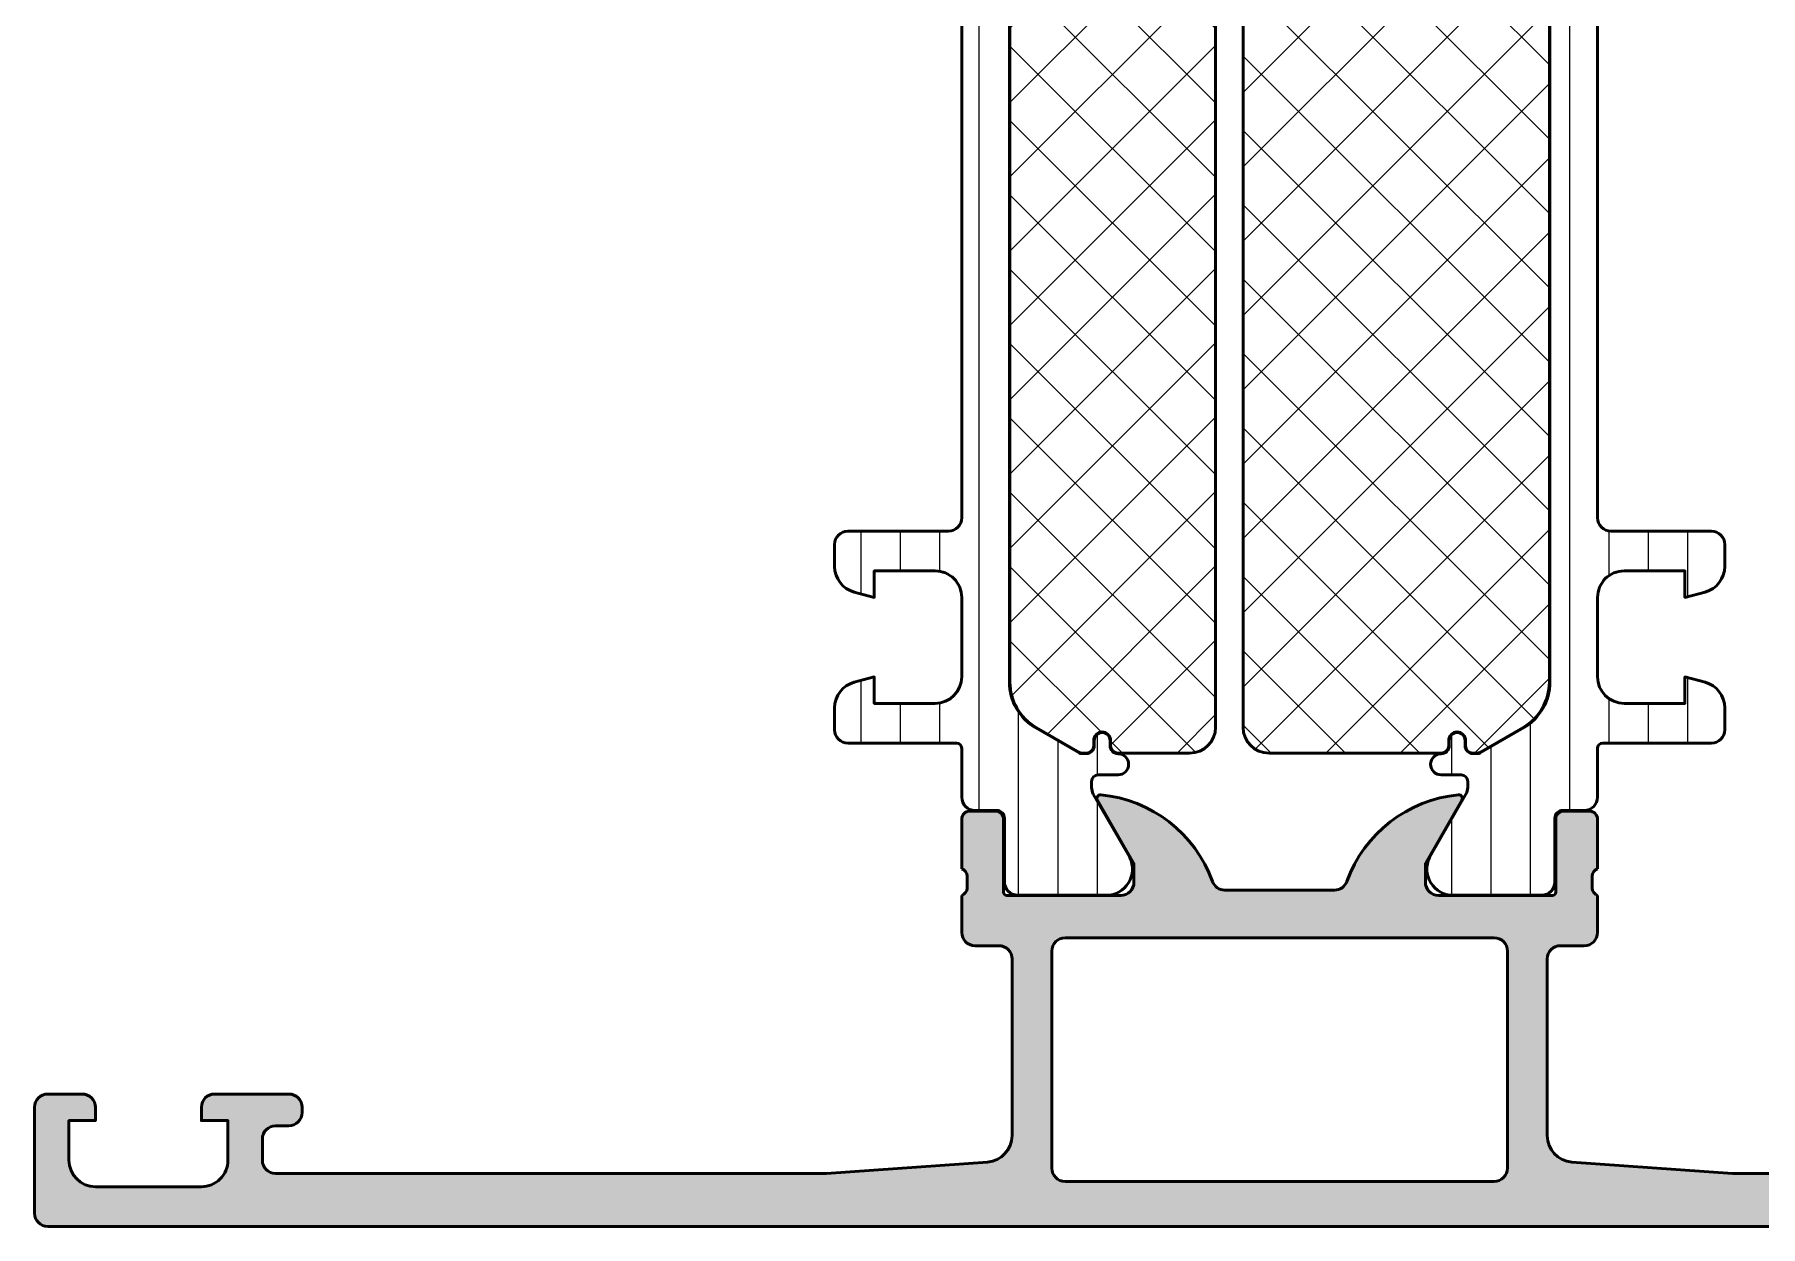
# Model space of a CAD drawing. Extents: x 0 to 115, y 0 to 90.
# Drawn here: x 0 to 65.2, y 0 to 45 of the extents above; entities that cross this region are included whole.
import ezdxf

# ---------------------------------------------------------------- set-up
doc = ezdxf.new("R2010")
doc.units = 0
for name, color, linetype, lineweight in [('0S-Alu contour', 7, 'Continuous', 50), ('0S-Alu hatch', 252, 'Continuous', 25), ('0S-Plastic contour', 254, 'Continuous', 50), ('0S-Plastic hatch', 253, 'Continuous', 25), ('0S-PT contour', 91, 'Continuous', 50), ('0S-PT hatch', 103, 'Continuous', 25)]:
    doc.layers.add(name, color=color, linetype=linetype, lineweight=lineweight)
pattern_1 = [(90, (0, 0), (-1.4859, 0), [])]
pattern_2 = [(135, (0, 0), (-1.403165018917055, -1.403165018917055), []), (225, (0, 0), (1.403165018917055, -1.403165018917055), [])]

# ---------------------------------------------------------------- blocks, each defined once
blk = doc.blocks.new('462590__4C46F3FE_B0D5_4509_83B2_9BEC58FC77A6_')
at = {"layer": '0S-Alu hatch'}
h = blk.add_hatch(color=256, dxfattribs=at)
edge = h.paths.add_edge_path()
edge.add_line((64.09999927007784, 1.999999999999998), (58.02875222008996, 2.433660503570563))
edge.add_ellipse((58.10000037836213, 3.431119503563675), major_axis=(-1.000000378362146, 0), ratio=1, start_angle=8.537736391645012e-06, end_angle=85.91432110671963, ccw=False)
edge.add_line((57.09999999999999, 3.431119354686194), (57.09999927007785, 10.1))
edge.add_ellipse((57.60000051613373, 10.09999890522808), major_axis=(-0.5000012460570792, 0), ratio=1, start_angle=270.0000591444224, end_angle=359.999874550462, ccw=False)
edge.add_line((57.59999999999999, 10.60000015128489), (58.49999927007786, 10.6))
edge.add_arc((58.49999999999999, 11.10000015128489), 0.5000000000000018, 269.9999163571098, 360)
edge.add_line((58.99999999999999, 11.10000015128489), (58.99999927007785, 12.50000000000002))
edge.add_ellipse((59.07883730821915, 12.76752101531992), major_axis=(-0.2788959122966102, 0), ratio=1, start_angle=-1.1645299000734894, end_angle=73.579834524734, ccw=False)
edge.add_line((58.79999899999997, 12.7731891512764), (58.79999827007785, 13.22678299999147))
edge.add_ellipse((59.07886817948583, 13.23244226912586), major_axis=(-0.2789273269157158, 0), ratio=1, start_angle=-73.57528143294257, end_angle=1.162576973642615, ccw=False)
edge.add_line((58.99999999999998, 13.49998715127638), (58.99999927007785, 15.37999800000001))
edge.add_arc((58.69999999999999, 15.3799981512849), 0.2999999999999971, 359.9999711101367, 450)
edge.add_line((58.69999999999999, 15.67999815128489), (57.72002495103507, 15.679998))
edge.add_arc((57.72002568095721, 15.37999815128489), 0.3000000000000025, 90.00013940493072, 180)
edge.add_line((57.4200256809572, 15.37999815128489), (57.42002495103506, 12.62))
edge.add_ellipse((57.30002619708657, 12.61999890523728), major_axis=(-0.1199987539534875, 0), ratio=1, start_angle=89.99975356382032, end_angle=180.0005227158989, ccw=False)
edge.add_line((57.3000256809572, 12.5000001512849), (52.99999927007791, 12.49999999999999))
edge.add_ellipse((53.00000025826094, 13.00000025825993), major_axis=(-0.5000002582609162, 0), ratio=1, start_angle=1.2253957095254009e-05, end_angle=89.99988676262433, ccw=False)
edge.add_line((52.50000000000004, 13.00000015128484), (52.49999927007801, 13.70000000000008))
edge.add_line((52.49999927007801, 13.70000000000008), (53.88149472770031, 16.09282032302754))
edge.add_arc((53.76188021535181, 16.1618803666366), 0.1381197846482755, 329.9997942543764, 455.6225775508021)
edge.add_arc((54.23822324117366, 11.32339128943759), 4.999999999999454, 95.62257755079135, 160.0499003679463)
edge.add_ellipse((49.06827747940504, 13.20000015128473), major_axis=(-0.4999999999998638, 0), ratio=1, start_angle=90, end_angle=160.0499003679443, ccw=False)
edge.add_line((49.06827747940504, 12.70000015128486), (44.93172179067283, 12.69999999999997))
edge.add_ellipse((44.93172286825109, 13.20000041769018), major_axis=(-0.5000004176913654, 0), ratio=1, start_angle=19.950114734894385, end_angle=89.99987651873028, ccw=False)
edge.add_arc((39.76177675882643, 11.32339128943797), 4.99999999999907, 19.95009963205469, 84.37742244920975)
edge.add_arc((40.23811978464816, 16.1618803666366), 0.138119784648277, 84.37742244920695, 210.00000000002)
edge.add_line((40.11850454237753, 16.09282047431242), (41.49999927007772, 13.70000000000004))
edge.add_line((41.49999927007772, 13.70000000000004), (41.49999927007779, 12.99999999999995))
edge.add_ellipse((41.00000051613199, 12.99999890523162), major_axis=(-0.4999987539470018, 0), ratio=1, start_angle=89.99994085547672, end_angle=180.000125449538, ccw=False)
edge.add_line((40.99999999999994, 12.50000015128488), (36.6999735891207, 12.5))
edge.add_ellipse((36.69997457730838, 12.62000025826154), major_axis=(-0.1200002582656046, 0), ratio=1, start_angle=5.107678987315012e-05, end_angle=89.9995281761573, ccw=False)
edge.add_line((36.57997431904282, 12.62000015128491), (36.57997358912068, 15.379998))
edge.add_arc((36.27997431904281, 15.3799981512849), 0.3000000000000114, 359.9999711101367, 449.9999999999986)
edge.add_line((36.27997431904282, 15.67999815128491), (35.2999992700779, 15.67999800000001))
edge.add_arc((35.30000000000003, 15.3799981512849), 0.3000000000000025, 90.00013940492939, 180)
edge.add_line((35.00000000000003, 15.37999815128491), (34.99999927007789, 13.49998699999149))
edge.add_ellipse((34.9211337662862, 13.2324440828782), major_axis=(-0.2789246855081249, 0), ratio=1, start_angle=178.8370704464279, end_angle=253.5756945011981, ccw=False)
edge.add_line((35.20000100000003, 13.22678315127639), (35.20000027007789, 12.7731889999915))
edge.add_ellipse((34.9211646370423, 12.76751920183788), major_axis=(-0.2788932714524706, 0), ratio=1, start_angle=106.41975240226569, end_angle=181.1648824805631, ccw=False)
edge.add_line((35, 12.50000015128486), (34.99999927007786, 11.10000000000001))
edge.add_arc((35.49999999999997, 11.10000015128489), 0.4999999999999787, 180.0000173297123, 269.9999999999984)
edge.add_line((35.49999999999996, 10.60000015128491), (36.39999927007786, 10.60000000000001))
edge.add_ellipse((36.40000025825801, 10.10000025825899), major_axis=(-0.4999997417419961, 0), ratio=1, start_angle=179.999987746043, end_angle=270.0001132371614, ccw=False)
edge.add_line((36.89999999999999, 10.10000015128491), (36.89999927007785, 3.431119203401317))
edge.add_ellipse((35.90000063117677, 3.431118035204107), major_axis=(-0.9999986389017651, 0), ratio=1, start_angle=94.085586094402, end_angle=180.0000669328046, ccw=False)
edge.add_line((35.97124704998791, 2.43366065485547), (29.89999927007783, 2.000000000000012))
edge.add_line((29.89999927007783, 2.000000000000012), (9.099999999999952, 1.999999999999999))
edge.add_ellipse((9.100000988183043, 2.500000258259947), major_axis=(-0.5000002582609251, 0), ratio=1, start_angle=1.2253957095254009e-05, end_angle=89.9998867626175, ccw=False)
edge.add_line((8.60000072992213, 2.500000151284898), (8.599999999999994, 3.299999999999996))
edge.add_ellipse((9.100001246055866, 3.299998905228085), major_axis=(-0.5000012460570721, 0), ratio=1, start_angle=270.00005914442215, end_angle=359.999874550462, ccw=False)
edge.add_line((9.100000729922131, 3.800000151284891), (9.599999999999994, 3.799999999999998))
edge.add_arc((9.600000729922131, 4.300000151284891), 0.4999999999999983, 269.9999163571097, 360)
edge.add_line((10.10000072992213, 4.300000151284891), (10.09999999999999, 4.499999999999994))
edge.add_arc((9.600000729922128, 4.500000151284892), 0.5000000000000018, 359.9999826492693, 449.9999999999996)
edge.add_line((9.600000729922131, 5.000000151284893), (6.799999999999985, 4.999999999999999))
edge.add_arc((6.800000729922119, 4.500000151284892), 0.5000000000000009, 90.00008364294067, 180)
edge.add_line((6.300000729922119, 4.500000151284891), (6.299999999999982, 4))
edge.add_line((6.299999999999982, 4), (7.299999999999982, 4))
edge.add_line((7.299999999999982, 4), (7.299999999999982, 2.500000000000002))
edge.add_ellipse((6.300001246054585, 2.499998905230756), major_axis=(-0.9999987539459965, 0), ratio=1, start_angle=89.99997042775118, end_angle=180.0000627218637, ccw=False)
edge.add_line((6.300000729922118, 1.500000151284893), (2.299999999999983, 1.499999999999998))
edge.add_ellipse((2.300000988182316, 2.500000258259714), major_axis=(-1.000000258260203, 0), ratio=1, start_angle=6.156649305921746e-06, end_angle=89.99994338133769, ccw=False)
edge.add_line((1.300000729922117, 2.500000151284894), (1.299999999999982, 3.999999999999998))
edge.add_line((1.299999999999982, 3.999999999999998), (2.299999999999982, 3.999999999999999))
edge.add_line((2.299999999999982, 3.999999999999999), (2.299999999999982, 4.5))
edge.add_arc((1.800000729922119, 4.500000151284893), 0.499999999999999, 359.9999826492693, 450)
edge.add_line((1.800000729922118, 5.000000151284893), (0.4999999999999723, 5))
edge.add_arc((0.5000007299221072, 4.500000151284893), 0.5, 90.00008364294072, 180)
edge.add_line((7.299221072e-07, 4.500000151284893), (-2.84e-14, 0.5))
edge.add_arc((0.5000007299221068, 0.500000151284894), 0.5, 180.0000173297123, 270)
edge.add_line((0.5000007299221066, 1.512848939e-07), (114.4999992700778, -1.42e-14))
edge.add_arc((114.5, 0.5000001512848798), 0.5, 269.9999163571098, 360)
edge.add_line((115, 0.5000001512848798), (114.9999992700778, 4.499999999999985))
edge.add_arc((114.5, 4.500000151284886), 0.5, 359.9999826492693, 449.9999999999968)
edge.add_line((114.5, 5.000000151284886), (113.1999992700778, 4.999999999999984))
edge.add_arc((113.2, 4.50000015128487), 0.500000000000008, 90.0000836429424, 180)
edge.add_line((112.7, 4.500000151284858), (112.6999992700778, 3.999999999999984))
edge.add_line((112.6999992700778, 3.999999999999984), (113.6999992700778, 3.999999999999984))
edge.add_line((113.6999992700778, 3.999999999999984), (113.6999992700779, 2.499999999999989))
edge.add_ellipse((112.7000005161324, 2.499998905230766), major_axis=(-0.9999987539460045, 0), ratio=1, start_angle=89.99997042774908, end_angle=180.0000627218637, ccw=False)
edge.add_line((112.6999999999999, 1.50000015128489), (108.6999992700779, 1.499999999999984))
edge.add_ellipse((108.7000002582602, 2.500000258259707), major_axis=(-1.000000258260211, 0), ratio=1, start_angle=6.156649305921746e-06, end_angle=89.99994338133911, ccw=False)
edge.add_line((107.7, 2.500000151284867), (107.6999992700778, 3.999999999999985))
edge.add_line((107.6999992700778, 3.999999999999985), (108.6999992700778, 3.999999999999985))
edge.add_line((108.6999992700778, 3.999999999999985), (108.6999992700778, 4.499999999999983))
edge.add_arc((108.2, 4.500000151284878), 0.5, 359.9999826492693, 450)
edge.add_line((108.2, 5.000000151284878), (105.3999992700778, 4.999999999999984))
edge.add_arc((105.3999999999999, 4.500000151284881), 0.4999999999999974, 90.0000836429375, 180)
edge.add_line((104.8999999999999, 4.500000151284895), (104.8999992700778, 4.299999999999991))
edge.add_arc((105.4, 4.300000151284889), 0.5, 180.0000173297123, 270.0000000000017)
edge.add_line((105.4, 3.800000151284889), (105.8999992700778, 3.799999999999984))
edge.add_ellipse((105.9000002582579, 3.300000258258938), major_axis=(-0.4999997417420232, 0), ratio=1, start_angle=179.999987746043, end_angle=270.0001132371606, ccw=False)
edge.add_line((106.3999999999999, 3.300000151284867), (106.3999992700778, 2.499999999999986))
edge.add_ellipse((105.900000516132, 2.499998905231638), major_axis=(-0.4999987539470445, 0), ratio=1, start_angle=89.9999408554815, end_angle=180.000125449538, ccw=False)
edge.add_line((105.9, 2.000000151284866), (64.09999927007784, 1.999999999999998))
edge = h.paths.add_edge_path()
edge.add_line((38.89999927007784, 10.90000000000001), (55.09999927007785, 10.89999999999999))
edge.add_ellipse((55.09999999999998, 10.40000015128489), major_axis=(-0.5, 0), ratio=1, start_angle=179.9999826492693, end_angle=270.00008364294075, ccw=False)
edge.add_line((55.59999927007785, 10.4), (55.59999999999998, 2.200000151284873))
edge.add_ellipse((55.09999999999998, 2.200000151284874), major_axis=(-0.5, 0), ratio=1, start_angle=89.9999163571099, end_angle=180, ccw=False)
edge.add_line((55.09999927007785, 1.69999999999998), (38.89999999999998, 1.700000151284888))
edge.add_ellipse((38.89999999999998, 2.200000151284888), major_axis=(-0.5, 0), ratio=1, start_angle=1.732971230694602e-05, end_angle=90, ccw=False)
edge.add_line((38.39999927007784, 2.199999999999993), (38.39999999999998, 10.4000001512849))
edge.add_ellipse((38.89999999999998, 10.4000001512849), major_axis=(-0.5, 0), ratio=1, start_angle=270.00008364294075, end_angle=360, ccw=False)
at = {"layer": '0S-Alu contour', "color": 7}
for points in [[(36.27997431904282, 15.67999815128491), (35.2999992700779, 15.67999800000001)], [(40.11850454237753, 16.09282047431242), (41.49999927007772, 13.70000000000004), (41.49999927007779, 12.99999999999995)], [(52.50000000000004, 13.00000015128484), (52.49999927007801, 13.70000000000008), (53.88149472770031, 16.09282032302754)], [(58.69999999999999, 15.67999815128489), (57.72002495103507, 15.679998)], [(35.00000000000003, 15.37999815128491), (34.99999927007789, 13.49998699999149)], [(36.57997431904282, 12.62000015128491), (36.57997358912068, 15.379998)], [(57.4200256809572, 15.37999815128489), (57.42002495103506, 12.62)], [(58.99999999999998, 13.49998715127638), (58.99999927007785, 15.37999800000001)], [(35.20000100000003, 13.22678315127639), (35.20000027007789, 12.7731889999915)], [(58.79999899999997, 12.7731891512764), (58.79999827007785, 13.22678299999147)], [(35, 12.50000015128486), (34.99999927007786, 11.10000000000001)], [(40.99999999999994, 12.50000015128488), (36.6999735891207, 12.5)], [(49.06827747940504, 12.70000015128486), (44.93172179067283, 12.69999999999997)], [(57.3000256809572, 12.5000001512849), (52.99999927007791, 12.49999999999999)], [(58.99999999999999, 11.10000015128489), (58.99999927007785, 12.50000000000002)], [(35.49999999999996, 10.60000015128491), (36.39999927007786, 10.60000000000001)], [(38.89999927007784, 10.90000000000001), (55.09999927007785, 10.89999999999999)], [(57.59999999999999, 10.60000015128489), (58.49999927007786, 10.6)], [(36.89999999999999, 10.10000015128491), (36.89999927007785, 3.431119203401317)], [(38.39999927007784, 2.199999999999993), (38.39999999999998, 10.4000001512849)], [(55.59999927007785, 10.4), (55.59999999999998, 2.200000151284874)], [(57.09999999999999, 3.431119354686194), (57.09999927007785, 10.1)], [(1.800000729922118, 5.000000151284893), (0.4999999999999723, 5)], [(9.600000729922131, 5.000000151284893), (6.799999999999985, 4.999999999999999)], [(7.299221072e-07, 4.500000151284893), (-2.84e-14, 0.5)], [(1.300000729922117, 2.500000151284894), (1.299999999999982, 3.999999999999998), (2.299999999999982, 3.999999999999999), (2.299999999999982, 4.5)], [(6.300000729922119, 4.500000151284891), (6.299999999999982, 4), (7.299999999999982, 4), (7.299999999999982, 2.500000000000002)], [(10.10000072992213, 4.300000151284891), (10.09999999999999, 4.499999999999994)], [(8.60000072992213, 2.500000151284898), (8.599999999999994, 3.299999999999996)], [(9.100000729922131, 3.800000151284891), (9.599999999999994, 3.799999999999998)], [(35.97124704998791, 2.43366065485547), (29.89999927007783, 2.000000000000012), (9.099999999999952, 1.999999999999999)], [(64.09999927007784, 1.999999999999998), (58.02875222008996, 2.433660503570563)], [(105.9, 2.000000151284866), (64.09999927007784, 1.999999999999998)], [(6.300000729922118, 1.500000151284893), (2.299999999999983, 1.499999999999998)], [(55.09999927007785, 1.69999999999998), (38.89999999999998, 1.700000151284888)], [(0.5000007299221066, 1.512848939e-07), (114.4999992700778, -1.42e-14)]]:
    blk.add_lwpolyline(points, dxfattribs=at)
for centre, radius, start, end in [((40.23811978464816, 16.1618803666366), 0.138119784648277, 84.37742244920695, 210.00000000002), ((39.76177675882643, 11.32339128943797), 4.99999999999907, 19.95009963205469, 84.37742244920975), ((54.23822324117366, 11.32339128943759), 4.999999999999454, 95.62257755079135, 160.0499003679463), ((53.76188021535181, 16.1618803666366), 0.1381197846482755, 329.9997942543764, 95.62257755080215), ((35.30000000000003, 15.3799981512849), 0.3000000000000025, 90.00013940492939, 180), ((36.27997431904281, 15.3799981512849), 0.3000000000000114, 359.9999711101367, 89.99999999999864), ((57.72002568095721, 15.37999815128489), 0.3000000000000025, 90.00013940493072, 180), ((58.69999999999999, 15.3799981512849), 0.2999999999999971, 359.9999711101367, 90), ((35.49999999999997, 11.10000015128489), 0.4999999999999787, 180.0000173297123, 269.9999999999984), ((58.49999999999999, 11.10000015128489), 0.5000000000000018, 269.9999163571098, 0), ((0.5000007299221072, 4.500000151284893), 0.5, 90.00008364294072, 180), ((1.800000729922119, 4.500000151284893), 0.499999999999999, 359.9999826492693, 90.0000000000001), ((6.800000729922119, 4.500000151284892), 0.5000000000000009, 90.00008364294067, 180), ((9.600000729922128, 4.500000151284892), 0.5000000000000018, 359.9999826492693, 89.99999999999959), ((9.600000729922131, 4.300000151284891), 0.4999999999999983, 269.9999163571097, 0), ((0.5000007299221068, 0.500000151284894), 0.5, 180.0000173297123, 270)]:
    blk.add_arc(centre, radius, start, end, dxfattribs=at)
at = {"layer": '0S-Alu contour', "color": 7, "extrusion": (0, 0, -1)}
for centre, radius, start, end in [((-34.9211337662862, 13.2324440828782), 0.2789246855081249, 106.4243054988019, 181.1629295535721), ((-59.07886817948583, 13.23244226912586), 0.2789273269157158, 358.8374230263574, 73.57528143294259), ((-34.9211646370423, 12.76751920183788), 0.2788932714524706, 178.8351175194369, 253.5802475977343), ((-36.69997457730838, 12.62000025826154), 0.1200002582656046, 270.0004718238427, 359.9999489232101), ((-41.00000051613199, 12.99999890523162), 0.4999987539470018, 179.999874550462, 270.0000591445233), ((-44.93172286825109, 13.20000041769018), 0.5000004176913654, 270.0001234812698, 340.0498852651056), ((-49.06827747940504, 13.20000015128473), 0.4999999999998638, 199.9500996320558, 270), ((-53.00000025826094, 13.00000025825993), 0.5000002582609162, 270.0001132373757, 359.9999877460429), ((-57.30002619708657, 12.61999890523728), 0.1199987539534875, 179.9994772841011, 270.0002464361797), ((-59.07883730821915, 12.76752101531992), 0.2788959122966102, 286.420165475266, 1.16452990007339), ((-36.40000025825801, 10.10000025825899), 0.4999997417419961, 89.99988676283861, 180.0000122539571), ((-38.89999999999998, 10.4000001512849), 0.5, 0, 89.99991635705926), ((-55.09999999999998, 10.40000015128489), 0.5, 89.99991635705926, 180.0000173507308), ((-57.60000051613373, 10.09999890522808), 0.5000012460570792, 0.0001254495380173, 89.99994085557763), ((-9.100001246055866, 3.299998905228085), 0.5000012460570721, 0.0001254495380173, 89.99994085557785), ((-35.90000063117677, 3.431118035204107), 0.9999986389017651, 179.9999330671954, 265.914413905598), ((-58.10000037836213, 3.431119503563675), 1.000000378362146, 274.0856788932804, 359.9999914622636), ((-2.300000988182316, 2.500000258259714), 1.000000258260203, 270.0000566186624, 359.9999938433507), ((-6.300001246054585, 2.499998905230756), 0.9999987539459965, 179.9999372781363, 270.0000295722489), ((-9.100000988183043, 2.500000258259947), 0.5000002582609251, 270.0001132373825, 359.9999877460429), ((-38.89999999999998, 2.200000151284888), 0.5, 270, 359.9999826702877), ((-55.09999999999998, 2.200000151284874), 0.5, 180, 270.0000836428901)]:
    blk.add_arc(centre, radius, start, end, dxfattribs=at)
blk = doc.blocks.new('284597__EB45C29D_2BEA_4F3C_B170_EEB156AF9624___F78159AC_2E2B_49CC_8DCA_907E522DD511_')
at = {"layer": '0S-Plastic hatch'}
h = blk.add_hatch(dxfattribs=at)
h.set_pattern_fill('ANSI31', color=256, scale=0.4680000000000001, angle=45, style=0)
h.set_pattern_definition(pattern_1)
edge = h.paths.add_edge_path()
edge.add_ellipse((31.19999927007807, 62.91925077667281), major_axis=(-0.9999999999999246, 0), ratio=1, start_angle=0, end_angle=75.00000000000142, ccw=False)
edge.add_line((30.19999927007815, 62.91925077667278), (30.19999927007815, 63.75000000004718))
edge.add_ellipse((30.69999927007814, 63.75000000004718), major_axis=(-0.4999999999999965, 0), ratio=1, start_angle=270.00000000000284, end_angle=360, ccw=False)
edge.add_line((30.69999927007812, 64.25000000004718), (34.79999927007813, 64.25000000004712))
edge.add_arc((34.79999927007814, 64.45000000004713), 0.2000000000000028, 269.999999999998, 360)
edge.add_line((34.99999927007814, 64.45000000004711), (34.99999927007814, 66.29000567895665))
edge.add_ellipse((35.49999659117584, 66.29000567895665), major_axis=(-0.4999973210976946, 0), ratio=1, start_angle=269.9996930179746, end_angle=360, ccw=False)
edge.add_line((35.49999927008503, 66.79000300004716), (36.31033060341838, 66.79000300004716))
edge.add_arc((36.31033060341839, 67.09000300004716), 0.2999999999999971, 269.9999999999973, 360)
edge.add_line((36.61033060341839, 67.09000300004713), (36.60999865302136, 69.49000138298342))
edge.add_ellipse((37.10999463045999, 69.49000402260852), major_axis=(-0.4999959774456046, 0), ratio=1, start_angle=-90.00030248118168, end_angle=0.0003024817733034979, ccw=False)
edge.add_line((37.10999727008503, 69.99000000004716), (40.58653876818453, 69.99000000004716))
edge.add_ellipse((40.44422811919317, 69.00018192532431), major_axis=(-0.9999960709244742, 0), ratio=1, start_angle=147.2729839001598, end_angle=261.81839194810016, ccw=False)
edge.add_line((41.28548076818453, 68.45954700004717), (39.96696391887338, 66.17580851337488))
edge.add_arc((40.39997663560373, 65.92580853907532), 0.4999999999999856, 150.0000034006544, 180.0057438232341)
edge.add_line((39.8999766381162, 65.9257584147615), (39.89999927008756, 65.7000000000647))
edge.add_arc((40.14999927010504, 65.70000000006468), 0.2500000000174865, 180, 270.0000000000017)
edge.add_line((40.14999927010505, 65.4500000000472), (40.90040590946913, 65.45000000004715))
edge.add_ellipse((40.90040590946913, 65.05074092693039), major_axis=(-0.3992590731167667, 0), ratio=1, start_angle=90, end_angle=270, ccw=False)
edge.add_arc((40.90040590946911, 64.35000000004706), 0.3014818537665747, 89.99999999999729, 180)
edge.add_line((40.59892405570255, 64.35000000004712), (40.59892405570255, 64.1494292047609))
edge.add_ellipse((40.29949485098879, 64.14942920476093), major_axis=(-0.2994292047137605, 0), ratio=1, start_angle=0, end_angle=180, ccw=False)
edge.add_line((40.00006564627503, 64.14942920476093), (40.00006564627503, 64.35000000004723))
edge.add_arc((39.70006564627507, 64.3500000000472), 0.2999999999999687, 0, 86.60636072854707)
edge.add_line((39.71782431216349, 64.64947392175966), (39.53498646061771, 64.6494739217597))
edge.add_arc((39.5349864606176, 64.4494739217596), 0.2000000000000739, 89.99999999996743, 119.9999999999645)
edge.add_line((39.43498646061767, 64.62267900251663), (37.79999927007812, 63.6787187079369))
edge.add_arc((38.79999927007803, 61.94666790036811), 1.999999999999881, 119.9999999999991, 180)
edge.add_line((36.79999927007815, 61.94666790036815), (36.79999927007815, 20.55333209967902))
edge.add_arc((38.79999927007811, 20.55333209967904), 1.999999999999957, 180, 240.0000000000009)
edge.add_line((37.79999927007815, 18.82128129211018), (39.43498646061765, 17.87732099753067))
edge.add_arc((39.53498646061786, 18.05052607828744), 0.2000000000000044, 239.9999999999321, 269.9999999999288)
edge.add_line((39.53498646061761, 17.85052607828743), (39.71782431216351, 17.85052607828749))
edge.add_arc((39.70006564627508, 18.14999999999994), 0.2999999999999465, 273.3936392714545, 360)
edge.add_line((40.00006564627502, 18.14999999999993), (40.00006564627502, 18.35057079528619))
edge.add_ellipse((40.29949485098879, 18.35057079528619), major_axis=(-0.2994292047137676, 0), ratio=1, start_angle=180, end_angle=360, ccw=False)
edge.add_line((40.59892405570256, 18.35057079528622), (40.59892405570255, 18.14999999999993))
edge.add_arc((40.90040590946908, 18.15000000000002), 0.3014818537665249, 180, 270.0000000000108)
edge.add_ellipse((40.90040590946913, 17.44925907311674), major_axis=(-0.3992590731167524, 0), ratio=1, start_angle=90, end_angle=270, ccw=False)
edge.add_line((40.90040590946913, 17.04999999999999), (40.149999270105, 17.04999999999996))
edge.add_arc((40.14999927010502, 16.79999999998248), 0.2500000000174793, 90.00000000000325, 180)
edge.add_line((39.89999927008754, 16.7999999999824), (39.8999766381162, 16.5742415852856))
edge.add_arc((40.39997663560375, 16.57419146097178), 0.4999999999999961, 179.9942561767658, 209.9999965993444)
edge.add_line((39.96696391887338, 16.32419148667223), (41.28548076818452, 14.04045299999995))
edge.add_ellipse((40.44422811919318, 13.4998180747228), major_axis=(-0.9999960709244679, 0), ratio=1, start_angle=98.1816080518995, end_angle=212.7270160998411, ccw=False)
edge.add_line((40.58653876818453, 12.50999999999996), (37.10999727008504, 12.50999999999996))
edge.add_ellipse((37.10999463045998, 13.00999597743859), major_axis=(-0.4999959774455922, 0), ratio=1, start_angle=-0.0003024817733034979, end_angle=90.00030248118418, ccw=False)
edge.add_line((36.60999865302136, 13.00999861706367), (36.61033060341838, 15.40999699999995))
edge.add_arc((36.31033060341837, 15.40999699999995), 0.3000000000000114, 0, 90)
edge.add_line((36.31033060341837, 15.70999699999996), (35.49999927008502, 15.70999699999996))
edge.add_ellipse((35.49999659117582, 16.20999432109046), major_axis=(-0.4999973210976841, 0), ratio=1, start_angle=0, end_angle=90.00030698202619, ccw=False)
edge.add_line((34.99999927007814, 16.20999432109047), (34.99999927007814, 18.0499999999999))
edge.add_arc((34.79999927007813, 18.04999999999996), 0.200000000000017, 0, 89.99999999998983)
edge.add_line((34.79999927007816, 18.24999999999997), (30.69999927007813, 18.24999999999992))
edge.add_ellipse((30.69999927007814, 18.74999999999991), major_axis=(-0.4999999999999894, 0), ratio=1, start_angle=0, end_angle=89.9999999999996, ccw=False)
edge.add_line((30.19999927007815, 18.74999999999992), (30.19999927007815, 19.58074922337429))
edge.add_ellipse((31.19999927007813, 19.58074922337431), major_axis=(-0.9999999999999822, 0), ratio=1, start_angle=285.0000000000006, end_angle=360, ccw=False)
edge.add_line((30.9411802249756, 20.54667504966336), (31.69999927007814, 20.74999999999998))
edge.add_line((31.69999927007814, 20.74999999999998), (31.69999927007814, 19.74999999999998))
edge.add_line((31.69999927007814, 19.74999999999998), (33.99999927007814, 19.74999999999998))
edge.add_arc((33.99999927007814, 20.74999999999997), 0.9999999999999964, 270, 360)
edge.add_line((34.99999927007813, 20.74999999999998), (34.99999927007814, 23.75000000000004))
edge.add_arc((33.99999927007821, 23.74999999999999), 0.999999999999936, 0, 90.00000000000244)
edge.add_line((33.99999927007816, 24.74999999999992), (31.69999927007815, 24.74999999999995))
edge.add_line((31.69999927007815, 24.74999999999995), (31.69999927007815, 23.75000000000003))
edge.add_line((31.69999927007815, 23.75000000000003), (30.94118022497569, 23.95332495033652))
edge.add_ellipse((31.19999927007823, 24.91925077662568), major_axis=(-1.000000000000096, 0), ratio=1, start_angle=0, end_angle=75.00000000000011, ccw=False)
edge.add_line((30.19999927007813, 24.91925077662567), (30.19999927007814, 25.75000000000001))
edge.add_ellipse((30.69999927007811, 25.75000000000001), major_axis=(-0.4999999999999645, 0), ratio=1, start_angle=270.00000000000125, end_angle=360, ccw=False)
edge.add_line((30.6999992700781, 26.24999999999998), (34.49999927007814, 26.24999999999998))
edge.add_arc((34.49999927007816, 26.74999999999996), 0.4999999999999823, 269.9999999999984, 360)
edge.add_line((34.99999927007813, 26.74999999999995), (34.99999927007814, 55.75000000004711))
edge.add_arc((34.49999927007814, 55.75000000004716), 0.5, 0, 89.9999999999992)
edge.add_line((34.49999927007815, 56.25000000004716), (30.69999927007807, 56.25000000004716))
edge.add_ellipse((30.69999927007812, 56.75000000004712), major_axis=(-0.4999999999999645, 0), ratio=1, start_angle=0, end_angle=89.99999999999511, ccw=False)
edge.add_line((30.19999927007815, 56.75000000004715), (30.19999927007814, 57.58074922342157))
edge.add_ellipse((31.19999927007811, 57.58074922342157), major_axis=(-0.999999999999968, 0), ratio=1, start_angle=284.99999999999875, end_angle=360, ccw=False)
edge.add_line((30.94118022497561, 58.54667504971062), (31.69999927007815, 58.75000000004716))
edge.add_line((31.69999927007815, 58.75000000004716), (31.69999927007815, 57.75000000004716))
edge.add_line((31.69999927007815, 57.75000000004716), (33.99999927007812, 57.75000000004716))
edge.add_arc((33.99999927007816, 58.75000000004715), 0.9999999999999928, 269.9999999999976, 360)
edge.add_line((34.99999927007815, 58.75000000004715), (34.99999927007814, 61.75000000004721))
edge.add_arc((33.99999927007814, 61.75000000004716), 1, 0, 90.00000000000244)
edge.add_line((33.9999992700781, 62.75000000004716), (31.69999927007815, 62.75000000004711))
edge.add_line((31.69999927007815, 62.75000000004711), (31.69999927007815, 61.75000000004717))
edge.add_line((31.69999927007815, 61.75000000004717), (30.94118022497559, 61.95332495038381))
at = {"layer": '0S-Plastic contour', "color": 7}
for points in [[(36.79999927007815, 61.94666790036815), (36.79999927007815, 20.55333209967902)], [(34.99999927007813, 26.74999999999995), (34.99999927007814, 55.75000000004711)], [(30.6999992700781, 26.24999999999998), (34.49999927007814, 26.24999999999998)], [(30.19999927007813, 24.91925077662567), (30.19999927007814, 25.75000000000001)], [(33.99999927007816, 24.74999999999992), (31.69999927007815, 24.74999999999995), (31.69999927007815, 23.75000000000003), (30.94118022497569, 23.95332495033652)], [(34.99999927007813, 20.74999999999998), (34.99999927007814, 23.75000000000004)], [(30.9411802249756, 20.54667504966336), (31.69999927007814, 20.74999999999998), (31.69999927007814, 19.74999999999998), (33.99999927007814, 19.74999999999998)], [(30.19999927007815, 18.74999999999992), (30.19999927007815, 19.58074922337429)], [(34.79999927007816, 18.24999999999997), (30.69999927007813, 18.24999999999992)], [(37.79999927007815, 18.82128129211018), (39.43498646061765, 17.87732099753067)], [(40.00006564627502, 18.14999999999993), (40.00006564627502, 18.35057079528619)], [(40.59892405570256, 18.35057079528622), (40.59892405570255, 18.14999999999993)], [(34.99999927007814, 16.20999432109047), (34.99999927007814, 18.0499999999999)], [(39.53498646061761, 17.85052607828743), (39.71782431216351, 17.85052607828749)], [(40.90040590946913, 17.04999999999999), (40.149999270105, 17.04999999999996)], [(39.89999927008754, 16.7999999999824), (39.8999766381162, 16.5742415852856)], [(39.96696391887338, 16.32419148667223), (41.28548076818452, 14.04045299999995)], [(36.31033060341837, 15.70999699999996), (35.49999927008502, 15.70999699999996)], [(36.60999865302136, 13.00999861706367), (36.61033060341838, 15.40999699999995)], [(40.58653876818453, 12.50999999999996), (37.10999727008504, 12.50999999999996)]]:
    blk.add_lwpolyline(points, dxfattribs=at)
for centre, radius, start, end in [((34.49999927007816, 26.74999999999996), 0.4999999999999823, 269.9999999999984, 0), ((33.99999927007821, 23.74999999999999), 0.999999999999936, 0, 90.00000000000244), ((33.99999927007814, 20.74999999999997), 0.9999999999999964, 270, 0), ((38.79999927007811, 20.55333209967904), 1.999999999999957, 180, 240.0000000000009), ((34.79999927007813, 18.04999999999996), 0.200000000000017, 0, 89.99999999998983), ((39.53498646061786, 18.05052607828744), 0.2000000000000044, 239.9999999999321, 269.9999999999288), ((39.70006564627508, 18.14999999999994), 0.2999999999999465, 273.3936392714545, 0), ((40.90040590946908, 18.15000000000002), 0.3014818537665249, 180, 270.0000000000108), ((40.14999927010502, 16.79999999998248), 0.2500000000174793, 90.00000000000325, 180), ((40.39997663560375, 16.57419146097178), 0.4999999999999961, 179.9942561767658, 209.9999965993444), ((36.31033060341837, 15.40999699999995), 0.3000000000000114, 0, 90)]:
    blk.add_arc(centre, radius, start, end, dxfattribs=at)
at = {"layer": '0S-Plastic contour', "color": 7, "extrusion": (0, 0, -1)}
for centre, radius, start, end in [((-30.69999927007811, 25.75000000000001), 0.4999999999999645, 0, 89.99999999999876), ((-31.19999927007823, 24.91925077662568), 1.000000000000096, 285, 0), ((-31.19999927007813, 19.58074922337431), 0.9999999999999822, 0, 74.99999999999936), ((-30.69999927007814, 18.74999999999991), 0.4999999999999894, 270.0000000000004, 0), ((-40.29949485098879, 18.35057079528619), 0.2994292047137676, 0, 180), ((-40.90040590946913, 17.44925907311674), 0.3992590731167524, 90, 270), ((-35.49999659117582, 16.20999432109046), 0.4999973210976841, 269.9996930179738, 0), ((-40.44422811919318, 13.4998180747228), 0.9999960709244679, 147.2729839001589, 261.8183919481005), ((-37.10999463045998, 13.00999597743859), 0.4999959774455922, 269.9996975188158, 0.0003024817733149)]:
    blk.add_arc(centre, radius, start, end, dxfattribs=at)
blk = doc.blocks.new('284597__0D9112DC_7072_488D_A98E_3410700E8DB8___1456116E_A864_4FE1_962E_BF148B484E81_')
at = {"layer": '0S-Plastic hatch'}
h = blk.add_hatch(dxfattribs=at)
h.set_pattern_fill('ANSI31', color=256, scale=0.4680000000000001, angle=45, style=0)
h.set_pattern_definition(pattern_1)
edge = h.paths.add_edge_path()
edge.add_line((63.80004504644476, 62.91925062538794), (63.80004504644476, 63.74999984876232))
edge.add_arc((63.30004504644478, 63.74999984876232), 0.4999999999999858, 0, 89.9999999999992)
edge.add_line((63.30004504644479, 64.24999984876231), (59.20004504644477, 64.24999984876226))
edge.add_ellipse((59.20004504644479, 64.44999984876227), major_axis=(-0.200000000000017, 0), ratio=1, start_angle=0, end_angle=89.99999999999591, ccw=False)
edge.add_line((59.00004504644477, 64.44999984876233), (59.00004504644477, 66.29000552767178))
edge.add_arc((58.50004772534707, 66.29000552767178), 0.4999973210976947, 0, 90.00030698202455)
edge.add_line((58.50004504643789, 66.7900028487623), (57.68971371310453, 66.79000284876228))
edge.add_ellipse((57.68971371310453, 67.09000284876228), major_axis=(-0.2999999999999971, 0), ratio=1, start_angle=0, end_angle=90, ccw=False)
edge.add_line((57.38971371310452, 67.0900028487623), (57.39004566350155, 69.49000123169859))
edge.add_arc((56.89004968606294, 69.49000387132365), 0.4999959774455975, 359.9996975182267, 450.0003024811858)
edge.add_line((56.89004704643786, 69.98999984876228), (53.41350554833838, 69.98999984876227))
edge.add_arc((53.55581619732973, 69.00018177403943), 0.9999960709244582, 98.18160805189915, 212.72701609984)
edge.add_line((52.71456354833839, 68.4595468487623), (54.03308039764953, 66.17580836209004))
edge.add_ellipse((53.6000676809191, 65.92580838779045), major_axis=(-0.5000000000000551, 0), ratio=1, start_angle=179.994256176766, end_angle=209.9999965993447, ccw=False)
edge.add_line((54.10006767840671, 65.92575826347667), (54.10004504643535, 65.69999984877984))
edge.add_ellipse((53.85004504641785, 65.6999998487798), major_axis=(-0.2500000000175007, 0), ratio=1, start_angle=90.00000000000159, end_angle=180, ccw=False)
edge.add_line((53.85004504641786, 65.4499998487623), (53.09963840705377, 65.44999984876227))
edge.add_arc((53.09963840705377, 65.05074077564552), 0.3992590731167524, 90, 270)
edge.add_ellipse((53.09963840705378, 64.3499998487622), major_axis=(-0.3014818537665604, 0), ratio=1, start_angle=180, end_angle=270.00000000000273, ccw=False)
edge.add_line((53.40112026082035, 64.34999984876227), (53.40112026082035, 64.14942905347604))
edge.add_arc((53.70054946553412, 64.14942905347607), 0.2994292047137605, 180, 360)
edge.add_line((53.99997867024787, 64.1494290534761), (53.99997867024788, 64.34999984876237))
edge.add_ellipse((54.29997867024784, 64.34999984876234), major_axis=(-0.2999999999999616, 0), ratio=1, start_angle=273.3936392714543, end_angle=360, ccw=False)
edge.add_line((54.28222000435941, 64.64947377047478), (54.46505785590521, 64.64947377047483))
edge.add_ellipse((54.46505785590534, 64.44947377047488), major_axis=(-0.199999999999946, 0), ratio=1, start_angle=240.000000000026, end_angle=270.0000000000346, ccw=False)
edge.add_line((54.56505785590523, 64.62267885123177), (56.20004504644478, 63.67871855665205))
edge.add_ellipse((55.20004504644483, 61.94666774908323), major_axis=(-1.999999999999923, 0), ratio=1, start_angle=180, end_angle=240.0000000000004, ccw=False)
edge.add_line((57.20004504644475, 61.94666774908327), (57.20004504644477, 20.55333194839416))
edge.add_ellipse((55.20004504644477, 20.5533319483942), major_axis=(-2, 0), ratio=1, start_angle=119.9999999999996, end_angle=180, ccw=False)
edge.add_line((56.20004504644476, 18.82128114082531), (54.56505785590525, 17.8773208462458))
edge.add_ellipse((54.46505785590504, 18.05052592700258), major_axis=(-0.200000000000008, 0), ratio=1, start_angle=90.00000000007333, end_angle=120.00000000006969, ccw=False)
edge.add_line((54.4650578559053, 17.85052592700257), (54.2822200043594, 17.85052592700263))
edge.add_ellipse((54.29997867024783, 18.14999984871507), major_axis=(-0.2999999999999501, 0), ratio=1, start_angle=0, end_angle=86.60636072854561, ccw=False)
edge.add_line((53.99997867024788, 18.14999984871506), (53.99997867024788, 18.35057064400133))
edge.add_arc((53.70054946553413, 18.35057064400133), 0.2994292047137676, 0, 180)
edge.add_line((53.40112026082035, 18.35057064400133), (53.40112026082036, 18.14999984871506))
edge.add_ellipse((53.09963840705383, 18.14999984871516), major_axis=(-0.301481853766532, 0), ratio=1, start_angle=89.9999999999892, end_angle=180, ccw=False)
edge.add_arc((53.09963840705377, 17.44925892183188), 0.3992590731167524, 90, 270)
edge.add_line((53.09963840705377, 17.04999984871512), (53.8500450464179, 17.04999984871509))
edge.add_ellipse((53.85004504641788, 16.79999984869762), major_axis=(-0.2500000000174722, 0), ratio=1, start_angle=180, end_angle=269.9999999999951, ccw=False)
edge.add_line((54.10004504643535, 16.79999984869753), (54.10006767840672, 16.57424143400073))
edge.add_ellipse((53.60006870013785, 16.57419103664289), major_axis=(-0.4999989808087619, 0), ratio=1, start_angle=150.0000347009637, end_angle=180.0057751236176, ccw=False)
edge.add_line((54.0330806707957, 16.32419180849046), (52.71456354833839, 14.04045284871509))
edge.add_arc((53.55581619732973, 13.49981792343794), 0.9999960709244718, 147.2729839001593, 261.8183919481001)
edge.add_line((53.41350554833837, 12.50999984871509), (56.89004704643787, 12.5099998487151))
edge.add_arc((56.89004968606293, 13.00999582615372), 0.4999959774455904, 269.9996975188158, 360.0003024817733)
edge.add_line((57.39004566350155, 13.0099984657788), (57.38971371310452, 15.40999684871508))
edge.add_ellipse((57.68971371310453, 15.40999684871508), major_axis=(-0.3000000000000043, 0), ratio=1, start_angle=269.99999999999864, end_angle=360, ccw=False)
edge.add_line((57.68971371310454, 15.70999684871509), (58.50004504643789, 15.70999684871509))
edge.add_arc((58.50004772534708, 16.2099941698056), 0.4999973210976877, 269.9996930179747, 360)
edge.add_line((59.00004504644477, 16.20999416980561), (59.00004504644477, 18.04999984871504))
edge.add_ellipse((59.20004504644479, 18.04999984871509), major_axis=(-0.2000000000000242, 0), ratio=1, start_angle=270.00000000001427, end_angle=360, ccw=False)
edge.add_line((59.20004504644475, 18.24999984871512), (63.30004504644477, 18.24999984871505))
edge.add_arc((63.30004504644477, 18.74999984871505), 0.4999999999999929, 270.0000000000008, 360)
edge.add_line((63.80004504644476, 18.74999984871505), (63.80004504644476, 19.58074907208943))
edge.add_arc((62.80004504644478, 19.58074907208944), 0.9999999999999857, 0, 74.99999999999898)
edge.add_line((63.05886409154731, 20.54667489837849), (62.30004504644477, 20.74999984871511))
edge.add_line((62.30004504644477, 20.74999984871511), (62.30004504644476, 19.74999984871511))
edge.add_line((62.30004504644476, 19.74999984871511), (60.00004504644476, 19.74999984871511))
edge.add_ellipse((60.00004504644476, 20.74999984871511), major_axis=(-1, 0), ratio=1, start_angle=0, end_angle=90, ccw=False)
edge.add_line((59.00004504644477, 20.74999984871511), (59.00004504644477, 23.74999984871518))
edge.add_ellipse((60.00004504644471, 23.74999984871511), major_axis=(-0.999999999999943, 0), ratio=1, start_angle=269.99999999999756, end_angle=360, ccw=False)
edge.add_line((60.00004504644476, 24.74999984871506), (62.30004504644476, 24.74999984871509))
edge.add_line((62.30004504644476, 24.74999984871509), (62.30004504644476, 23.74999984871517))
edge.add_line((62.30004504644476, 23.74999984871517), (63.05886409154722, 23.95332479905165))
edge.add_arc((62.80004504644467, 24.91925062534081), 1.000000000000101, 285.0000000000001, 360)
edge.add_line((63.80004504644477, 24.9192506253408), (63.80004504644476, 25.74999984871514))
edge.add_arc((63.30004504644481, 25.74999984871515), 0.4999999999999645, 0, 89.9999999999992)
edge.add_line((63.30004504644481, 26.24999984871511), (59.50004504644477, 26.24999984871511))
edge.add_ellipse((59.50004504644475, 26.74999984871509), major_axis=(-0.4999999999999787, 0), ratio=1, start_angle=0, end_angle=90.00000000000239, ccw=False)
edge.add_line((59.00004504644477, 26.74999984871508), (59.00004504644477, 55.74999984876225))
edge.add_ellipse((59.50004504644478, 55.74999984876228), major_axis=(-0.5000000000000142, 0), ratio=1, start_angle=270.00000000000165, end_angle=360, ccw=False)
edge.add_line((59.50004504644477, 56.24999984876229), (63.30004504644484, 56.24999984876229))
edge.add_arc((63.3000450464448, 56.74999984876226), 0.4999999999999645, 270.0000000000041, 360)
edge.add_line((63.80004504644476, 56.74999984876229), (63.80004504644477, 57.5807490721367))
edge.add_arc((62.8000450464448, 57.5807490721367), 0.9999999999999573, 0, 75.00000000000068)
edge.add_line((63.0588640915473, 58.54667489842572), (62.30004504644476, 58.7499998487623))
edge.add_line((62.30004504644476, 58.7499998487623), (62.30004504644476, 57.74999984876229))
edge.add_line((62.30004504644476, 57.74999984876229), (60.0000450464448, 57.74999984876229))
edge.add_ellipse((60.00004504644477, 58.7499998487623), major_axis=(-1.000000000000007, 0), ratio=1, start_angle=0, end_angle=90.00000000000159, ccw=False)
edge.add_line((59.00004504644477, 58.74999984876229), (59.00004504644477, 61.74999984876232))
edge.add_ellipse((60.00004504644476, 61.7499998487623), major_axis=(-0.9999999999999928, 0), ratio=1, start_angle=269.99999999999756, end_angle=360, ccw=False)
edge.add_line((60.0000450464448, 62.74999984876229), (62.30004504644476, 62.74999984876224))
edge.add_line((62.30004504644476, 62.74999984876224), (62.30004504644476, 61.74999984876232))
edge.add_line((62.30004504644476, 61.74999984876232), (63.05886409154734, 61.95332479909898))
edge.add_arc((62.80004504644487, 62.91925062538796), 0.9999999999999023, 284.9999999999985, 360)
at = {"layer": '0S-Plastic contour', "color": 7}
for points in [[(57.20004504644475, 61.94666774908327), (57.20004504644477, 20.55333194839416)], [(59.00004504644477, 26.74999984871508), (59.00004504644477, 55.74999984876225)], [(63.30004504644481, 26.24999984871511), (59.50004504644477, 26.24999984871511)], [(63.80004504644477, 24.9192506253408), (63.80004504644476, 25.74999984871514)], [(60.00004504644476, 24.74999984871506), (62.30004504644476, 24.74999984871509), (62.30004504644476, 23.74999984871517), (63.05886409154722, 23.95332479905165)], [(59.00004504644477, 20.74999984871511), (59.00004504644477, 23.74999984871518)], [(63.05886409154731, 20.54667489837849), (62.30004504644477, 20.74999984871511), (62.30004504644476, 19.74999984871511), (60.00004504644476, 19.74999984871511)], [(63.80004504644476, 18.74999984871505), (63.80004504644476, 19.58074907208943)], [(53.40112026082035, 18.35057064400133), (53.40112026082036, 18.14999984871506)], [(53.99997867024788, 18.14999984871506), (53.99997867024788, 18.35057064400133)], [(56.20004504644476, 18.82128114082531), (54.56505785590525, 17.8773208462458)], [(59.20004504644475, 18.24999984871512), (63.30004504644477, 18.24999984871505)], [(54.4650578559053, 17.85052592700257), (54.2822200043594, 17.85052592700263)], [(59.00004504644477, 16.20999416980561), (59.00004504644477, 18.04999984871504)], [(53.09963840705377, 17.04999984871512), (53.8500450464179, 17.04999984871509)], [(54.0330806707957, 16.32419180849046), (52.71456354833839, 14.04045284871509)], [(54.10004504643535, 16.79999984869753), (54.10006767840672, 16.57424143400073)], [(57.68971371310454, 15.70999684871509), (58.50004504643789, 15.70999684871509)], [(57.39004566350155, 13.0099984657788), (57.38971371310452, 15.40999684871508)], [(53.41350554833837, 12.50999984871509), (56.89004704643787, 12.5099998487151)]]:
    blk.add_lwpolyline(points, dxfattribs=at)
at = {"layer": '0S-Plastic contour', "color": 7, "extrusion": (0, 0, -1)}
for centre, radius, start, end in [((-59.50004504644475, 26.74999984871509), 0.4999999999999787, 269.9999999999976, 0), ((-60.00004504644471, 23.74999984871511), 0.999999999999943, 0, 90.00000000000244), ((-55.20004504644477, 20.5533319483942), 2, 180, 240.0000000000004), ((-60.00004504644476, 20.74999984871511), 1, 270, 0), ((-59.20004504644479, 18.04999984871509), 0.2000000000000242, 0, 89.99999999998575), ((-53.09963840705383, 18.14999984871516), 0.301481853766532, 180, 270.0000000000108), ((-54.29997867024783, 18.14999984871507), 0.2999999999999501, 273.3936392714544, 0), ((-54.46505785590504, 18.05052592700258), 0.200000000000008, 239.9999999999303, 269.9999999999267), ((-53.85004504641788, 16.79999984869762), 0.2500000000174722, 90.00000000000487, 180), ((-53.60006870013785, 16.57419103664289), 0.4999989808087619, 179.9942248763824, 209.9999652990364), ((-57.68971371310453, 15.40999684871508), 0.3000000000000043, 0, 90.00000000000136)]:
    blk.add_arc(centre, radius, start, end, dxfattribs=at)
at = {"layer": '0S-Plastic contour', "color": 7}
for centre, radius, start, end in [((63.30004504644481, 25.74999984871515), 0.4999999999999645, 0, 89.9999999999992), ((62.80004504644467, 24.91925062534081), 1.000000000000101, 285.0000000000001, 0), ((62.80004504644478, 19.58074907208944), 0.9999999999999857, 0, 74.99999999999898), ((53.70054946553413, 18.35057064400133), 0.2994292047137676, 0, 180), ((63.30004504644477, 18.74999984871505), 0.4999999999999929, 270.0000000000008, 0), ((53.09963840705377, 17.44925892183188), 0.3992590731167524, 90, 270), ((58.50004772534708, 16.2099941698056), 0.4999973210976877, 269.9996930179747, 0), ((53.55581619732973, 13.49981792343794), 0.9999960709244718, 147.2729839001593, 261.8183919481001), ((56.89004968606293, 13.00999582615372), 0.4999959774455904, 269.9996975188158, 0.0003024817733149)]:
    blk.add_arc(centre, radius, start, end, dxfattribs=at)
blk = doc.blocks.new('442490__F691E733_11FC_48AA_AA2F_8C01A1FAC421_')
at = {"layer": '0S-PT hatch'}
h = blk.add_hatch(dxfattribs=at)
h.set_pattern_fill('ANSI37', color=256, scale=0.625, angle=90, style=0)
h.set_pattern_definition(pattern_2)
edge = h.paths.add_edge_path()
edge.add_line((53.09963840705364, 64.6302031684106), (46.60004504646187, 64.63020316845773))
edge.add_arc((46.60004504644474, 63.65020316845775), 0.9799999999999685, 89.999999998998, 180)
edge.add_line((45.62004504644477, 63.65020316845775), (45.62004504644477, 18.84979652901962))
edge.add_arc((46.60004504644477, 18.84979652901962), 0.9799999999999968, 180, 269.9999999999996)
edge.add_line((46.60004504644476, 17.86979652901962), (53.10112026082036, 17.86979652901961))
edge.add_arc((53.10112026082035, 18.14979652901963), 0.2800000000000082, 270.0000000000014, 360)
edge.add_line((53.38112026082036, 18.14979652901963), (53.38112026082036, 18.35036732430587))
edge.add_ellipse((53.70054946553413, 18.35036732430587), major_axis=(-0.3194292047137636, 0), ratio=1, start_angle=180, end_angle=360, ccw=False)
edge.add_line((54.01997867024789, 18.35036732430587), (54.01997867024789, 18.14979652901963))
edge.add_arc((54.29997867024788, 18.14979652901963), 0.279999999999994, 180, 266.4872129359728)
edge.add_line((54.28282270677633, 17.87032260730714), (54.46505785590523, 17.87032260730714))
edge.add_arc((54.46505785590523, 18.05032260730714), 0.1799999999999926, 270, 300.0000000000001)
edge.add_line((54.55505785590522, 17.89443803462594), (56.19004504644476, 18.83839832920552))
edge.add_arc((55.20004504644479, 20.5531286286987), 1.979999999999982, 299.9999999999996, 360)
edge.add_line((57.18004504644476, 20.5531286286987), (57.18004504644476, 61.94646442938774))
edge.add_arc((55.20004504644475, 61.94646442938774), 1.980000000000003, 0, 59.99999999999952)
edge.add_line((56.19004504644476, 63.66119472888092), (54.55505785590521, 64.60515502346048))
edge.add_arc((54.46505785590521, 64.44927045077935), 0.179999999999936, 59.99999999999221, 89.99999999999095)
edge.add_line((54.46505785590524, 64.62927045077929), (54.28282270677623, 64.62927045077929))
edge.add_arc((54.29997867024789, 64.3497965290668), 0.280000000000004, 93.51278706404896, 180)
edge.add_line((54.01997867024789, 64.3497965290668), (54.01997867024788, 64.14922573378055))
edge.add_ellipse((53.70001185834631, 64.14922573378055), major_axis=(-0.3199668119015655, 0), ratio=1, start_angle=0, end_angle=180, ccw=False)
edge.add_line((53.38004504644475, 64.14922573378055), (53.38004504644474, 64.34979652901961))
edge.add_arc((53.09963840705369, 64.34979652901957), 0.2804066393910318, 0, 90.00000000001017)
at = {"layer": '0S-PT contour', "color": 7}
for points in [[(45.62004504644477, 63.65020316845775), (45.62004504644477, 18.84979652901962)], [(57.18004504644476, 20.5531286286987), (57.18004504644476, 61.94646442938774)], [(53.38112026082036, 18.14979652901963), (53.38112026082036, 18.35036732430587)], [(54.01997867024789, 18.35036732430587), (54.01997867024789, 18.14979652901963)], [(54.55505785590522, 17.89443803462594), (56.19004504644476, 18.83839832920552)], [(46.60004504644476, 17.86979652901962), (53.10112026082036, 17.86979652901961)], [(54.28282270677633, 17.87032260730714), (54.46505785590523, 17.87032260730714)]]:
    blk.add_lwpolyline(points, dxfattribs=at)
for centre, radius, start, end in [((55.20004504644479, 20.5531286286987), 1.979999999999982, 299.9999999999996, 0), ((46.60004504644477, 18.84979652901962), 0.9799999999999968, 180, 269.9999999999996), ((53.10112026082035, 18.14979652901963), 0.2800000000000082, 270.0000000000014, 0), ((54.29997867024788, 18.14979652901963), 0.279999999999994, 180, 266.4872129359728), ((54.46505785590523, 18.05032260730714), 0.1799999999999926, 270, 300.0000000000001)]:
    blk.add_arc(centre, radius, start, end, dxfattribs=at)
at = {"layer": '0S-PT contour', "color": 7, "extrusion": (0, 0, -1)}
blk.add_arc((-53.70054946553413, 18.35036732430587), 0.3194292047137637, 0, 180, dxfattribs=at)
blk = doc.blocks.new('442490__E14015F4_63A2_4831_9309_C560EC79A71E_')
at = {"layer": '0S-PT hatch'}
h = blk.add_hatch(dxfattribs=at)
h.set_pattern_fill('ANSI37', color=256, scale=0.625, angle=90, style=0)
h.set_pattern_definition(pattern_2)
edge = h.paths.add_edge_path()
edge.add_arc((43.59999927007817, 63.6502033197426), 0.9799999999999685, 0, 90.0000000010024)
edge.add_line((43.59999927006103, 64.63020331974258), (40.90040590946947, 64.63020331969547))
edge.add_arc((40.90040590946929, 64.34979668030434), 0.2804066393911313, 89.99999999996515, 180)
edge.add_line((40.61999927007817, 64.34979668030448), (40.61999927007816, 64.1492258850654))
edge.add_ellipse((40.30003245817659, 64.1492258850654), major_axis=(-0.3199668119015655, 0), ratio=1, start_angle=0, end_angle=180, ccw=False)
edge.add_line((39.98006564627503, 64.1492258850654), (39.98006564627503, 64.34979668035166))
edge.add_arc((39.70006564627503, 64.34979668035166), 0.2800000000000011, 0, 86.48721293599765)
edge.add_line((39.71722160974646, 64.62927060206417), (39.53498646061767, 64.62927060206415))
edge.add_arc((39.53498646061768, 64.4492706020642), 0.17999999999995, 90.00000000000453, 120.0000000000055)
edge.add_line((39.44498646061769, 64.60515517474535), (37.80999927007814, 63.66119488016579))
edge.add_arc((38.79999927007815, 61.94646458067261), 1.979999999999996, 120.0000000000001, 180)
edge.add_line((36.81999927007815, 61.94646458067261), (36.81999927007815, 20.55312877998356))
edge.add_arc((38.79999927007813, 20.55312877998356), 1.979999999999982, 180, 240.0000000000002)
edge.add_line((37.80999927007814, 18.83839848049038), (39.44498646061769, 17.89443818591081))
edge.add_arc((39.53498646061769, 18.050322758592), 0.1799999999999954, 239.9999999999979, 269.9999999999978)
edge.add_line((39.53498646061768, 17.87032275859201), (39.71722160974659, 17.87032275859201))
edge.add_arc((39.70006564627503, 18.14979668030449), 0.2799999999999903, 273.5127870640273, 360)
edge.add_line((39.98006564627502, 18.14979668030449), (39.98006564627502, 18.35036747559074))
edge.add_ellipse((40.29949485098879, 18.35036747559074), major_axis=(-0.3194292047137708, 0), ratio=1, start_angle=180, end_angle=360, ccw=False)
edge.add_line((40.61892405570256, 18.35036747559074), (40.61892405570255, 18.14979668030449))
edge.add_arc((40.89892405570256, 18.14979668030449), 0.2800000000000011, 180, 269.9999999999985)
edge.add_line((40.89892405570255, 17.86979668030448), (43.59999927007814, 17.86979668030448))
edge.add_arc((43.59999927007813, 18.84979668030448), 0.9799999999999968, 270.0000000000004, 360)
edge.add_line((44.57999927007813, 18.84979668030448), (44.57999927007814, 63.65020331974262))
at = {"layer": '0S-PT contour', "color": 7}
for points in [[(44.57999927007813, 18.84979668030448), (44.57999927007814, 63.65020331974262)], [(36.81999927007815, 61.94646458067261), (36.81999927007815, 20.55312877998356)], [(37.80999927007814, 18.83839848049038), (39.44498646061769, 17.89443818591081)], [(39.98006564627502, 18.14979668030449), (39.98006564627502, 18.35036747559074)], [(40.61892405570256, 18.35036747559074), (40.61892405570255, 18.14979668030449)], [(39.53498646061768, 17.87032275859201), (39.71722160974659, 17.87032275859201)], [(40.89892405570255, 17.86979668030448), (43.59999927007814, 17.86979668030448)]]:
    blk.add_lwpolyline(points, dxfattribs=at)
for centre, radius, start, end in [((38.79999927007813, 20.55312877998356), 1.979999999999982, 180, 240.0000000000002), ((43.59999927007813, 18.84979668030448), 0.9799999999999968, 270.0000000000004, 0), ((39.53498646061769, 18.050322758592), 0.1799999999999954, 239.9999999999979, 269.9999999999978), ((39.70006564627503, 18.14979668030449), 0.2799999999999903, 273.5127870640273, 0), ((40.89892405570256, 18.14979668030449), 0.2800000000000011, 180, 269.9999999999985)]:
    blk.add_arc(centre, radius, start, end, dxfattribs=at)
at = {"layer": '0S-PT contour', "color": 7, "extrusion": (0, 0, -1)}
blk.add_arc((-40.29949485098879, 18.35036747559074), 0.3194292047137708, 0, 180, dxfattribs=at)
blk = doc.blocks.new('442490__1753ADB1_7DC2_4D7A_8C20_FB16429C248B_')
at = {"layer": '0S-Alu contour', "color": 7}
blk.add_blockref('462590__4C46F3FE_B0D5_4509_83B2_9BEC58FC77A6_', (0, 0), dxfattribs=at)
at = {"layer": '0S-Plastic contour', "color": 7}
for name in ['284597__EB45C29D_2BEA_4F3C_B170_EEB156AF9624___F78159AC_2E2B_49CC_8DCA_907E522DD511_', '284597__0D9112DC_7072_488D_A98E_3410700E8DB8___1456116E_A864_4FE1_962E_BF148B484E81_']:
    blk.add_blockref(name, (0, 0), dxfattribs=at)
at = {"layer": '0S-PT contour', "color": 7}
for name in ['442490__E14015F4_63A2_4831_9309_C560EC79A71E_', '442490__F691E733_11FC_48AA_AA2F_8C01A1FAC421_']:
    blk.add_blockref(name, (0, 0), dxfattribs=at)

msp = doc.modelspace()

# ---------------------------------------------------------------- block references
at = {"layer": '0S-Alu contour', "color": 7}
msp.add_blockref('442490__1753ADB1_7DC2_4D7A_8C20_FB16429C248B_', (0, 0), dxfattribs=at)

doc.saveas('drawing.dxf')
